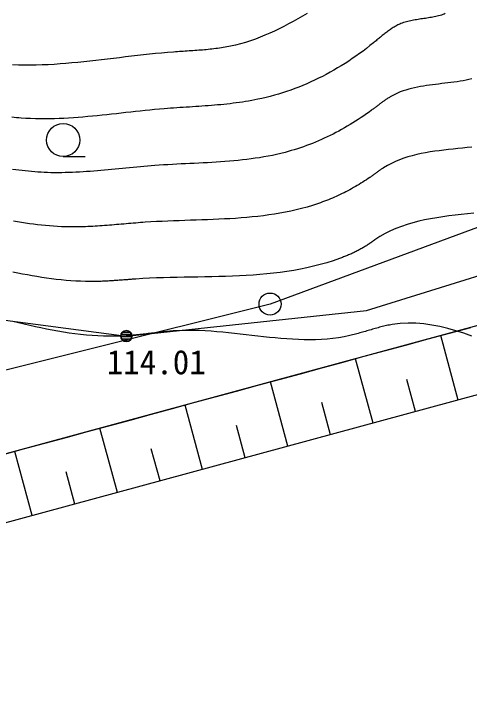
# Model space of a CAD drawing. Units: millimetres, scale not verified. Extents: x -97500 to 97500, y -67309 to 66872.
# Drawn here: x -10346 to -30, y 22934 to 38601 of the extents above; entities that cross this region are included whole.
import ezdxf
from ezdxf.enums import TextEntityAlignment as Align

# ---------------------------------------------------------------- set-up
doc = ezdxf.new("R2010")
doc.units = ezdxf.units.MM
doc.header["$LTSCALE"] = 500
for name, color, linetype in [('0-4_S-BGD', 7, 'Continuous'), ('0-5_レイヤ5', 2, 'Continuous'), ('0-7_S-BGD-HICN', 7, 'Continuous'), ('0-8_S-BGD-LWCN', 7, 'Continuous'), ('0-A_S-BMK-ROW', 2, 'Continuous')]:
    doc.layers.add(name, color=color, linetype=linetype)
doc.styles.add('ＭＳ ゴシック', font='')
doc.styles.get('ＭＳ ゴシック').set_extended_font_data('MS Gothic')

msp = doc.modelspace()

# ---------------------------------------------------------------- linework, layer by layer
at = {"layer": '0-4_S-BGD'}
for p, q in [((-9229.3, 35370), (-8729.3, 35370)), ((-7914.6, 31350), (-7679, 31350)), ((-7914.6, 31350), (-7679, 31350)), ((-7881.6, 31400), (-7712, 31400)), ((-7881.6, 31400), (-7712, 31400)), ((-7921.5, 31300), (-7672.1, 31300)), ((-7921.5, 31300), (-7672.1, 31300)), ((-7907.4, 31250), (-7686.2, 31250)), ((-7907.4, 31250), (-7686.2, 31250)), ((-7859.4, 31200), (-7734.2, 31200)), ((-7859.4, 31200), (-7734.2, 31200))]:
    msp.add_line(p, q, dxfattribs=at)
msp.add_lwpolyline([(-61408.8, 40092.2), (-56679.8, 40025.2), (-48708.8, 40214.2), (-36065.8, 37624.2), (-32569.8, 33322.2), (-30960.8, 30907.2), (-29542.8, 28909.2), (-26589.8, 27705.2), (-22946.8, 26967.2), (-19540.8, 26862.2), (-16238.8, 29281.2), (-14343.8, 31524.2), (-11637.8, 31811.2), (-7796.8, 31308.2), (-2358.8, 31887.2), (2457.2, 33378.2), (5239.2, 35367.2), (8986.2, 39455.2)], dxfattribs=at)
for centre, radius in [((-9229.3, 35745), 375), ((-7796.8, 31308.2), 125)]:
    msp.add_circle(centre, radius, dxfattribs=at)
for start, end in [(0, 180), (180, 0)]:
    msp.add_arc((-7796.8, 31308.2), 125, start, end, dxfattribs=at)
at = {"layer": '0-5_レイヤ5'}
for p, q in [((-277.1, 29861.4), (-672.9, 31321.8)), ((-2207.8, 29338.1), (-2603.3, 30797.5)), ((-4138.5, 28814.9), (-4533.7, 30273.3)), ((-1242.4, 29599.8), (-1440.3, 30329.9)), ((-3173.1, 29076.5), (-3370.9, 29806.2)), ((-6069.2, 28291.6), (-6464.2, 29749)), ((-7999.9, 27768.4), (-8394.6, 29224.7)), ((-5103.8, 28553.3), (-5301.5, 29282.4)), ((-9930.6, 27245.2), (-10325, 28700.5)), ((-7034.6, 28030), (-7232, 28758.7)), ((-8965.3, 27506.8), (-9162.6, 28234.9))]:
    msp.add_line(p, q, dxfattribs=at)
for points in [[(28747.2, 58152.2), (23008.4, 51727.5), (20106, 46281.6), (18862.2, 43113.5), (17867.2, 39795.2), (17050.3, 36134.9), (-24756.8, 24781.2), (-54837.8, 38802.2), (-67047.8, 35010.2), (-81409.8, 10517.2), (-85251.8, 358.2)], [(17050.3, 36134.9), (9416.7, 32488.5), (-24893.6, 23190), (-55076.5, 35272.6), (-64848, 32237.8), (-78920, 6855.4), (-41156.6, -12388), (-5052, -26605.9)], [(17050.3, 36134.9), (9416.7, 32488.5), (-24893.6, 23190)], [(-6265.9, 29802.9), (-5783.3, 29933.9), (-5300.8, 30064.9), (-4818.3, 30196), (-4335.8, 30327), (-3853.2, 30458.1), (-3370.7, 30589.1), (-2888.2, 30720.1), (-2405.7, 30851.2), (-1923.2, 30982.2), (-1440.6, 31113.3), (-958.1, 31244.3), (-475.6, 31375.3), (6.9, 31506.4)], [(-10608.6, 28623.5), (-10126, 28754.5), (-9643.5, 28885.6), (-9161, 29016.6), (-8678.5, 29147.6), (-8196, 29278.7), (-7713.4, 29409.7), (-7230.9, 29540.8), (-6748.4, 29671.8), (-6265.9, 29802.9)]]:
    msp.add_lwpolyline(points, dxfattribs=at)
at = {"layer": '0-7_S-BGD-HICN'}
for points in [[(-574.3, 38604.7), (-596.2, 38596), (-627.1, 38584.6), (-658.5, 38574.1), (-690.2, 38564.5), (-722.2, 38555.5), (-754.5, 38547.3), (-787.1, 38539.7), (-819.9, 38532.7), (-852.9, 38526.1), (-886.1, 38520), (-919.5, 38514.3), (-953, 38508.8), (-986.6, 38503.7), (-1020.2, 38498.7), (-1053.9, 38493.8), (-1087.7, 38488.9), (-1121.4, 38484.1), (-1155, 38479.1), (-1188.6, 38474.1)], [(-1188.6, 38474.1), (-1222.1, 38468.8), (-1255.5, 38463.2), (-1288.7, 38457.3), (-1321.7, 38451), (-1354.5, 38444.3), (-1387.1, 38437), (-1419.4, 38429.1), (-1451.4, 38420.6), (-1483.1, 38411.3), (-1514.5, 38401.3), (-1545.4, 38390.4), (-1576, 38378.6), (-1598.8, 38369), (-1621.5, 38358.9), (-1643.9, 38348.2), (-1666, 38337.1), (-1688, 38325.4), (-1709.8, 38313.4), (-1731.4, 38300.9), (-1752.8, 38288), (-1774, 38274.7), (-1795.1, 38261), (-1816, 38247), (-1836.8, 38232.6), (-1857.5, 38218), (-1878, 38203), (-1898.5, 38187.9), (-1918.8, 38172.4), (-1939.1, 38156.8), (-1959.3, 38140.9), (-1979.4, 38124.9), (-1999.5, 38108.7), (-2019.5, 38092.4), (-2039.5, 38076), (-2059.5, 38059.5), (-2079.4, 38043), (-2099.4, 38026.4), (-2119.3, 38009.7), (-2139.3, 37993.1)], [(-2139.3, 37993.1), (-2159.3, 37976.5), (-2179.4, 37959.9), (-2199.5, 37943.4), (-2277.1, 37880.8), (-2355.5, 37819.5), (-2434.7, 37759.4), (-2514.8, 37700.7), (-2595.7, 37643.2), (-2677.3, 37587), (-2759.7, 37532.1), (-2842.8, 37478.5), (-2926.7, 37426.3), (-3011.2, 37375.5), (-3096.5, 37326), (-3182.3, 37277.9), (-3268.9, 37231.2), (-3356, 37186), (-3443.8, 37142.1), (-3532.1, 37099.7), (-3621, 37058.8), (-3710.4, 37019.4), (-3800.4, 36981.4), (-3890.9, 36944.9), (-3981.8, 36910), (-4073.2, 36876.6), (-4165.1, 36844.7), (-4257.4, 36814.4), (-4350.1, 36785.7), (-4443.2, 36758.6), (-4536.7, 36733.1), (-4630.5, 36709.2), (-4724.7, 36686.9), (-4819.1, 36666.3), (-4888.4, 36652.3), (-4957.8, 36639.1), (-5027.4, 36626.8), (-5097.1, 36615.2), (-5166.9, 36604.3), (-5236.9, 36594.2)], [(-5236.9, 36594.2), (-5306.9, 36584.7), (-5377.1, 36575.7), (-5447.5, 36567.4), (-5517.9, 36559.6), (-5588.4, 36552.3), (-5659, 36545.4), (-5729.7, 36538.9), (-5800.5, 36532.8), (-5871.3, 36527), (-5942.3, 36521.6), (-6013.2, 36516.3), (-6084.3, 36511.3), (-6155.4, 36506.4), (-6226.5, 36501.7), (-6297.7, 36497), (-6369, 36492.4), (-6440.2, 36487.8), (-6511.5, 36483.2), (-6582.8, 36478.5), (-6654.1, 36473.7), (-6725.4, 36468.7), (-6796.7, 36463.5), (-6868, 36458.1), (-6939.3, 36452.4), (-7048, 36443.2), (-7156.6, 36433.3), (-7265.1, 36422.8), (-7373.7, 36411.9), (-7482.1, 36400.5), (-7590.6, 36388.9), (-7699, 36377.1), (-7807.3, 36365.1), (-7915.6, 36353), (-8023.9, 36341), (-8132.1, 36329.1), (-8240.3, 36317.5), (-8348.5, 36306.1), (-8456.6, 36295.1), (-8564.6, 36284.6)], [(-8564.6, 36284.6), (-8672.7, 36274.6), (-8780.6, 36265.2), (-8888.6, 36256.6), (-8996.5, 36248.8), (-9104.3, 36241.8), (-9212.1, 36235.9), (-9319.9, 36231), (-9427.6, 36227.2), (-9535.2, 36224.7), (-9642.9, 36223.5), (-9750.4, 36223.7), (-9858, 36225.4), (-9965.5, 36228.7), (-10072.9, 36233.7), (-10180.3, 36240.4), (-10233.4, 36244.3), (-10286.4, 36248.7), (-10339.4, 36253.6), (-10392.5, 36258.8)]]:
    msp.add_lwpolyline(points, dxfattribs=at)
at = {"layer": '0-8_S-BGD-LWCN'}
for points in [[(-3702, 38608), (-3807.4, 38547.4), (-3912.7, 38487.8), (-4018, 38429.5), (-4123.5, 38372.6), (-4229.2, 38317.3), (-4335.2, 38263.8), (-4441.7, 38212.3), (-4548.7, 38162.8), (-4656.4, 38115.8), (-4764.8, 38071.2), (-4874.1, 38029.3), (-4984.3, 37990.4), (-5095.7, 37954.4), (-5208.2, 37921.7), (-5322, 37892.5), (-5437.1, 37866.8), (-5478.4, 37858.6), (-5519.8, 37850.9), (-5561.4, 37843.6), (-5603.2, 37836.7), (-5645.1, 37830.1), (-5687.2, 37824)], [(-5687.2, 37824), (-5729.4, 37818.3), (-5771.8, 37812.8), (-5814.3, 37807.7), (-5856.9, 37802.9), (-5899.6, 37798.3), (-5942.5, 37794), (-5985.5, 37790), (-6028.5, 37786.1), (-6071.7, 37782.4), (-6114.9, 37779), (-6158.2, 37775.6), (-6201.6, 37772.4), (-6245.1, 37769.3), (-6288.6, 37766.3), (-6332.1, 37763.4), (-6375.7, 37760.5), (-6419.4, 37757.7), (-6463, 37754.8), (-6506.7, 37752), (-6550.4, 37749.1), (-6594.1, 37746.2), (-6637.8, 37743.2), (-6681.5, 37740.1), (-6725.2, 37736.9), (-6862.1, 37726), (-6998.8, 37713.9), (-7135.3, 37700.8), (-7271.7, 37686.8), (-7407.8, 37672.1), (-7543.9, 37656.8), (-7679.7, 37641), (-7815.5, 37624.9), (-7951.1, 37608.6), (-8086.5, 37592.2), (-8221.8, 37576), (-8357, 37559.9), (-8492.1, 37544.3), (-8627, 37529.2), (-8761.9, 37514.7)], [(-8761.9, 37514.7), (-8896.6, 37501), (-9031.3, 37488.3), (-9165.8, 37476.6), (-9300.3, 37466.2), (-9434.7, 37457.1), (-9569, 37449.5), (-9703.3, 37443.6), (-9837.5, 37439.4), (-9971.6, 37437.2), (-10105.7, 37437), (-10239.7, 37439), (-10373.7, 37443.3)], [(31.7, 37132.2), (-34.6, 37116.1), (-101.5, 37101.6), (-168.9, 37088.4), (-236.9, 37076.4), (-305.4, 37065.5), (-374.2, 37055.5), (-443.3, 37046.2), (-512.6, 37037.4), (-582, 37028.9), (-651.6, 37020.7), (-721.1, 37012.5), (-790.5, 37004.2), (-859.8, 36995.6), (-928.9, 36986.4), (-997.6, 36976.7), (-1066, 36966.1), (-1134, 36954.6), (-1201.4, 36941.9), (-1268.2, 36927.9), (-1334.4, 36912.3), (-1399.8, 36895.2), (-1464.4, 36876.2), (-1528.1, 36855.2), (-1590.9, 36832.1), (-1652.6, 36806.6), (-1713.2, 36778.6), (-1772.6, 36748)], [(-1772.6, 36748), (-1788.9, 36739), (-1805.1, 36729.7), (-1821.3, 36720.3), (-1837.3, 36710.7), (-1853.3, 36700.9), (-1869.2, 36690.9), (-1885, 36680.7), (-1900.7, 36670.4), (-1916.4, 36660), (-1932.1, 36649.4), (-1947.6, 36638.7), (-1963.2, 36627.8), (-1978.7, 36616.9), (-1994.1, 36605.8), (-2009.5, 36594.6), (-2024.9, 36583.4), (-2040.3, 36572.1), (-2055.6, 36560.7), (-2070.9, 36549.3), (-2086.2, 36537.8), (-2101.5, 36526.2), (-2116.8, 36514.7), (-2132.1, 36503.1), (-2147.4, 36491.5), (-2162.7, 36479.9), (-2178, 36468.3), (-2193.3, 36456.7), (-2208.7, 36445.1), (-2224.1, 36433.6), (-2239.5, 36422.1), (-2298.9, 36378.5), (-2358.8, 36335.6), (-2419.3, 36293.4), (-2480.2, 36252), (-2541.6, 36211.3), (-2603.5, 36171.4), (-2665.8, 36132.3), (-2728.6, 36093.9), (-2791.8, 36056.3)], [(-2791.8, 36056.3), (-2855.5, 36019.6), (-2919.5, 35983.6), (-2984, 35948.4), (-3048.8, 35914.1), (-3114.1, 35880.6), (-3179.7, 35848), (-3245.7, 35816.2), (-3312, 35785.2), (-3378.7, 35755.2), (-3445.7, 35726), (-3513, 35697.7), (-3580.6, 35670.3), (-3648.5, 35643.8), (-3716.7, 35618.3), (-3785.2, 35593.6), (-3853.9, 35570), (-3922.9, 35547.2), (-3992.1, 35525.4), (-4061.6, 35504.6), (-4131.2, 35484.7), (-4201.1, 35465.8), (-4296.4, 35441.8), (-4392.1, 35419.4), (-4488.1, 35398.8), (-4584.5, 35379.7), (-4681.1, 35362.1), (-4778.1, 35346), (-4875.3, 35331.1), (-4972.8, 35317.6), (-5070.5, 35305.2), (-5168.4, 35293.9), (-5266.6, 35283.6), (-5365, 35274.2), (-5463.5, 35265.6), (-5562.3, 35257.9), (-5661.2, 35250.7), (-5760.2, 35244.2), (-5859.3, 35238.2), (-5958.6, 35232.6)], [(29.9, 35584.4), (-75.6, 35573), (-181.2, 35562.1), (-286.8, 35551.3), (-392.4, 35540.4), (-497.8, 35529.2), (-602.9, 35517.2), (-707.5, 35504.3), (-811.5, 35490.1), (-914.8, 35474.4), (-1017.3, 35456.8), (-1118.8, 35437.2), (-1219.3, 35415.1), (-1318.5, 35390.3), (-1416.5, 35362.6), (-1513, 35331.5), (-1607.9, 35297), (-1701.1, 35258.5), (-1792.5, 35216), (-1881.9, 35169), (-1969.3, 35117.4)], [(-5958.6, 35232.6), (-6058, 35227.3), (-6157.5, 35222.3), (-6257, 35217.5), (-6356.6, 35212.7), (-6456.2, 35208), (-6555.8, 35203.1), (-6655.5, 35198.2), (-6755.2, 35192.9), (-6854.8, 35187.4), (-6954.4, 35181.4), (-7053.9, 35175), (-7153.4, 35168), (-7235.1, 35161.7), (-7316.7, 35155.1), (-7398.2, 35148.1), (-7479.7, 35140.8), (-7561.2, 35133.3), (-7642.6, 35125.6), (-7724, 35117.7), (-7805.3, 35109.7), (-7886.6, 35101.7), (-7967.8, 35093.6), (-8049, 35085.7), (-8130.1, 35077.8), (-8211.2, 35070.1), (-8292.3, 35062.5), (-8373.3, 35055.2), (-8454.3, 35048.2), (-8535.3, 35041.6), (-8616.2, 35035.3), (-8697.1, 35029.5), (-8778, 35024.2), (-8858.8, 35019.4), (-8939.6, 35015.2), (-9020.4, 35011.7), (-9101.2, 35008.8), (-9181.9, 35006.7), (-9262.6, 35005.3), (-9343.3, 35004.8)], [(-1969.3, 35117.4), (-1979.8, 35110.7), (-1990.3, 35104), (-2000.8, 35097.2), (-2011.3, 35090.3), (-2021.7, 35083.4), (-2032.1, 35076.4), (-2042.5, 35069.4), (-2052.9, 35062.3), (-2063.2, 35055.2), (-2073.6, 35048), (-2083.9, 35040.8), (-2094.2, 35033.5), (-2104.5, 35026.2), (-2114.8, 35018.9), (-2125, 35011.6), (-2135.3, 35004.2), (-2145.6, 34996.8), (-2155.8, 34989.4), (-2166.1, 34982), (-2176.4, 34974.6), (-2186.6, 34967.2), (-2196.9, 34959.8), (-2207.2, 34952.4), (-2217.5, 34945), (-2227.8, 34937.6), (-2238.1, 34930.2), (-2248.4, 34922.8), (-2258.8, 34915.4), (-2269.1, 34908.1), (-2279.5, 34900.8), (-2319.5, 34873.1), (-2359.8, 34845.9), (-2400.4, 34819.1), (-2441.3, 34792.7), (-2482.5, 34766.8), (-2523.9, 34741.4), (-2565.6, 34716.4), (-2607.6, 34691.8), (-2649.8, 34667.7)], [(-9343.3, 35004.8), (-9423.9, 35005.2), (-9504.6, 35006.5), (-9585.2, 35008.9), (-9657.2, 35011.8), (-9729.1, 35015.5), (-9801.1, 35020), (-9873, 35025.3), (-9945, 35031.3), (-10016.9, 35038), (-10088.8, 35045.5), (-10160.6, 35053.6), (-10232.5, 35062.3), (-10304.3, 35071.7), (-10376, 35081.8)], [(-2649.8, 34667.7), (-2692.3, 34644), (-2735.1, 34620.8), (-2778, 34598.1), (-2821.2, 34575.8), (-2864.6, 34553.9), (-2908.3, 34532.5), (-2952.1, 34511.6), (-2996.1, 34491.1), (-3040.3, 34471), (-3084.7, 34451.4), (-3129.3, 34432.2), (-3174, 34413.5), (-3218.9, 34395.3), (-3264, 34377.5), (-3309.2, 34360.1), (-3354.6, 34343.2), (-3400, 34326.7), (-3445.6, 34310.7), (-3491.3, 34295.1), (-3537.2, 34280), (-3583.1, 34265.4), (-3704, 34229), (-3825.5, 34195.6), (-3947.7, 34165), (-4070.4, 34137), (-4193.6, 34111.6), (-4317.4, 34088.6), (-4441.6, 34067.8), (-4566.3, 34049.1), (-4691.4, 34032.4), (-4816.9, 34017.4), (-4942.8, 34004.2), (-5069, 33992.5), (-5195.6, 33982.2), (-5322.4, 33973.1), (-5449.5, 33965.2), (-5576.8, 33958.2), (-5704.3, 33952.1), (-5832, 33946.6)], [(75.2, 34086.4), (-66.5, 34073.2), (-207.9, 34059.2), (-348.7, 34044.2), (-488.9, 34027.6), (-628.1, 34009.1), (-766.3, 33988.2), (-903.3, 33964.7), (-1038.8, 33937.9), (-1172.8, 33907.6), (-1304.9, 33873.2), (-1435.2, 33834.5), (-1563.3, 33791), (-1689.1, 33742.2), (-1812.5, 33687.8), (-1933.2, 33627.4), (-2051, 33560.5), (-2165.9, 33486.8), (-2171, 33483.3), (-2176.2, 33479.8), (-2181.3, 33476.2), (-2186.4, 33472.7), (-2191.5, 33469.1), (-2196.6, 33465.5), (-2201.7, 33462), (-2206.8, 33458.4), (-2211.9, 33454.8), (-2217, 33451.2), (-2222.1, 33447.6), (-2227.2, 33444), (-2232.3, 33440.3), (-2237.4, 33436.7), (-2242.5, 33433.1), (-2247.6, 33429.5), (-2252.7, 33425.9), (-2257.8, 33422.3), (-2262.9, 33418.7), (-2268.1, 33415.1), (-2273.2, 33411.5)], [(-8828.6, 33779.3), (-8882.4, 33778.2), (-8936.2, 33777.6), (-8990, 33777.4), (-9081, 33778), (-9171.9, 33779.9), (-9262.8, 33783.1), (-9353.6, 33787.5), (-9444.5, 33793.1), (-9535.2, 33799.8), (-9626, 33807.6), (-9716.7, 33816.5), (-9807.4, 33826.5), (-9898.1, 33837.5), (-9988.7, 33849.5), (-10079.3, 33862.4), (-10169.8, 33876.2), (-10260.3, 33890.9), (-10350.8, 33906.5)], [(-5832, 33946.6), (-5959.9, 33941.7), (-6087.8, 33937.2), (-6215.9, 33933), (-6344, 33928.8), (-6472.1, 33924.7), (-6600.2, 33920.4), (-6728.4, 33915.9), (-6856.4, 33910.8), (-6984.4, 33905.2), (-7112.3, 33898.9), (-7240, 33891.7), (-7367.5, 33883.5), (-7422, 33879.7), (-7476.5, 33875.6), (-7530.9, 33871.5), (-7585.2, 33867.1), (-7639.6, 33862.7), (-7693.9, 33858.1), (-7748.1, 33853.5), (-7802.4, 33848.8), (-7856.6, 33844.1), (-7910.8, 33839.4), (-7965, 33834.7), (-8019.1, 33830), (-8073.2, 33825.4), (-8127.3, 33820.8), (-8181.4, 33816.4), (-8235.4, 33812.1), (-8289.4, 33807.9), (-8343.4, 33803.9), (-8397.4, 33800.1), (-8451.4, 33796.6), (-8505.3, 33793.2), (-8559.2, 33790.1), (-8613.1, 33787.3), (-8667, 33784.8), (-8720.9, 33782.6), (-8774.7, 33780.8), (-8828.6, 33779.3)], [(-2273.2, 33411.5), (-2278.3, 33407.9), (-2283.4, 33404.3), (-2288.6, 33400.7), (-2293.7, 33397.2), (-2298.9, 33393.6), (-2304, 33390.1), (-2309.2, 33386.6), (-2314.4, 33383.1), (-2319.5, 33379.6), (-2339.5, 33366.3), (-2359.6, 33353.3), (-2379.9, 33340.4), (-2400.3, 33327.9), (-2420.8, 33315.5), (-2441.5, 33303.3), (-2462.2, 33291.4), (-2483.1, 33279.6), (-2504.2, 33268.1), (-2525.3, 33256.7), (-2546.5, 33245.6), (-2567.9, 33234.6), (-2589.3, 33223.8), (-2610.9, 33213.2), (-2632.5, 33202.8), (-2654.2, 33192.6), (-2676, 33182.5), (-2697.9, 33172.6), (-2719.8, 33162.8), (-2741.9, 33153.2), (-2764, 33143.7), (-2786.1, 33134.4), (-2808.3, 33125.3), (-2830.6, 33116.3), (-2852.9, 33107.4), (-2875.3, 33098.6), (-2897.7, 33090), (-2920.1, 33081.5), (-2942.6, 33073.1), (-2965.1, 33064.9)], [(-2965.1, 33064.9), (-3111.1, 33014.1), (-3258, 32967.9), (-3406, 32925.8), (-3554.8, 32887.8), (-3704.5, 32853.5), (-3854.9, 32822.8), (-4006.1, 32795.5), (-4158.1, 32771.4), (-4310.6, 32750.2), (-4463.8, 32731.7), (-4617.6, 32715.7), (-4771.8, 32701.9), (-4926.6, 32690.3), (-5081.7, 32680.5), (-5237.2, 32672.3), (-5393, 32665.6), (-5549.2, 32660), (-5705.5, 32655.5), (-5862, 32651.7), (-6018.6, 32648.5), (-6175.4, 32645.6), (-6332.1, 32642.8), (-6488.9, 32639.9), (-6645.5, 32636.7), (-6802.1, 32633), (-6958.5, 32628.6), (-7114.7, 32623.2), (-7270.7, 32616.6), (-7426.3, 32608.6), (-7581.6, 32599.1), (-7608.9, 32597.2), (-7636.1, 32595.3), (-7663.3, 32593.3), (-7690.5, 32591.3), (-7717.7, 32589.3), (-7744.9, 32587.2), (-7772.1, 32585.2), (-7799.2, 32583.1), (-7826.4, 32581)], [(-7826.4, 32581), (-7853.5, 32578.9), (-7880.7, 32576.8), (-7907.8, 32574.7), (-7934.9, 32572.6), (-7962, 32570.6), (-7989.1, 32568.6), (-8016.2, 32566.6), (-8043.3, 32564.7), (-8070.4, 32562.8), (-8097.5, 32560.9), (-8124.5, 32559.1), (-8151.6, 32557.4), (-8178.6, 32555.8), (-8205.7, 32554.2), (-8232.7, 32552.7), (-8259.8, 32551.3), (-8286.8, 32550), (-8313.8, 32548.8), (-8340.9, 32547.7), (-8367.9, 32546.7), (-8394.9, 32545.8), (-8505, 32543.6), (-8615, 32543.3), (-8725, 32545), (-8834.9, 32548.6), (-8944.7, 32554), (-9054.6, 32561.1), (-9164.3, 32569.9), (-9274, 32580.3), (-9383.7, 32592.3), (-9493.3, 32605.7), (-9602.8, 32620.5), (-9712.3, 32636.7), (-9821.7, 32654.2), (-9931.1, 32672.8), (-10040.4, 32692.6), (-10149.6, 32713.5), (-10258.8, 32735.4), (-10367.9, 32758.2)], [(-7799, 31314.4), (-7799.1, 31314.4), (-7799.2, 31314.4), (-7799.4, 31314.4), (-7799.5, 31314.4), (-7799.7, 31314.4), (-7799.8, 31314.3), (-7929.2, 31307.6), (-8058.5, 31304.2), (-8187.8, 31304), (-8316.9, 31306.8), (-8445.9, 31312.5), (-8574.8, 31320.8), (-8703.7, 31331.7), (-8832.4, 31345.1), (-8961, 31360.7), (-9089.6, 31378.4), (-9218, 31398), (-9346.4, 31419.5), (-9474.6, 31442.6), (-9602.8, 31467.2), (-9730.9, 31493.2), (-9858.9, 31520.3), (-9986.8, 31548.6), (-10114.6, 31577.7), (-10242.3, 31607.5), (-10369.9, 31638)], [(-1235.1, 31599.1), (-1414.9, 31602.3), (-1594.4, 31593.1), (-1773.6, 31570.3), (-1805.6, 31564.8), (-1837.7, 31558.8), (-1869.7, 31552.4), (-1901.7, 31545.6), (-1933.7, 31538.5), (-1965.7, 31531), (-1997.7, 31523.2), (-2029.7, 31515.2), (-2061.7, 31506.9), (-2093.7, 31498.3), (-2125.7, 31489.6), (-2157.6, 31480.7), (-2189.6, 31471.6), (-2221.6, 31462.5), (-2253.7, 31453.2), (-2285.7, 31443.9), (-2317.7, 31434.5), (-2349.7, 31425.1), (-2381.8, 31415.7), (-2413.9, 31406.4), (-2445.9, 31397.1), (-2478, 31387.9), (-2510.1, 31378.8), (-2542.3, 31369.9), (-2574.4, 31361.1), (-2606.6, 31352.5), (-2638.8, 31344.2), (-2671, 31336.1), (-2703.3, 31328.3), (-2735.5, 31320.7), (-2863.4, 31294.1), (-2991.8, 31272.3), (-3120.5, 31255), (-3249.6, 31241.9), (-3379.1, 31232.8), (-3508.9, 31227.3)], [(30.9, 31309.2), (-150.5, 31372.5), (-331.7, 31430.1), (-512.8, 31481.1), (-693.8, 31524.5), (-874.5, 31559.2), (-1054.9, 31584.5), (-1235.1, 31599.1)], [(-7229.8, 31372.9), (-7267.5, 31368.4), (-7305.1, 31363.8), (-7342.8, 31359.3), (-7380.5, 31354.9), (-7418.2, 31350.5), (-7455.9, 31346.2), (-7493.6, 31342), (-7531.3, 31337.9), (-7569, 31334), (-7606.8, 31330.2), (-7644.5, 31326.6), (-7682.3, 31323.3), (-7720.1, 31320.1), (-7757.9, 31317.2), (-7795.7, 31314.6), (-7795.9, 31314.6), (-7796, 31314.6), (-7796.1, 31314.6), (-7796.3, 31314.6), (-7796.4, 31314.6), (-7796.6, 31314.6), (-7796.7, 31314.5), (-7796.8, 31314.5), (-7797, 31314.5), (-7797.1, 31314.5), (-7797.2, 31314.5), (-7797.4, 31314.5), (-7797.5, 31314.5), (-7797.6, 31314.5), (-7797.8, 31314.5), (-7797.9, 31314.5), (-7798, 31314.5), (-7798.2, 31314.5), (-7798.3, 31314.4), (-7798.4, 31314.4), (-7798.6, 31314.4), (-7798.7, 31314.4), (-7798.8, 31314.4), (-7799, 31314.4)], [(-3508.9, 31227.3), (-3639, 31225.1), (-3769.5, 31226.1), (-3900.1, 31229.7), (-4031.1, 31235.9), (-4162.2, 31244.2), (-4293.5, 31254.5), (-4425, 31266.3), (-4556.7, 31279.4), (-4688.4, 31293.6), (-4820.3, 31308.4), (-4952.3, 31323.7), (-5084.3, 31339.2), (-5216.3, 31354.5), (-5348.3, 31369.3), (-5480.3, 31383.4), (-5612.3, 31396.4), (-5744.2, 31408.2), (-5876.1, 31418.3), (-6007.8, 31426.5), (-6139.4, 31432.6), (-6270.8, 31436.1), (-6402, 31436.8), (-6533.1, 31434.5), (-6663.9, 31428.8), (-6701.7, 31426.5), (-6739.5, 31423.9), (-6777.3, 31421), (-6815.1, 31417.9), (-6852.8, 31414.6), (-6890.6, 31411), (-6928.3, 31407.3), (-6966, 31403.4), (-7003.7, 31399.3), (-7041.4, 31395.1), (-7079.1, 31390.8), (-7116.8, 31386.4), (-7154.4, 31382), (-7192.1, 31377.5), (-7229.8, 31372.9)]]:
    msp.add_lwpolyline(points, dxfattribs=at)
at = {"layer": '0-A_S-BMK-ROW'}
msp.add_lwpolyline([(-2624.8, 66151.2), (18756.2, 40629.2), (4222.2, 35266.2), (-4540.8, 32033.2), (-25188.8, 26886.2), (-12158.8, 63556.2)], dxfattribs=at)
msp.add_circle((-4540.8, 32033.2), 250, dxfattribs=at)

# ---------------------------------------------------------------- texts
at = {"layer": '0-4_S-BGD', "style": 'ＭＳ ゴシック'}
msp.add_text('114.01', height=549.9, dxfattribs=at).set_placement((-8242.2, 30278.7), align=Align.BOTTOM_LEFT)

doc.saveas('drawing.dxf')
